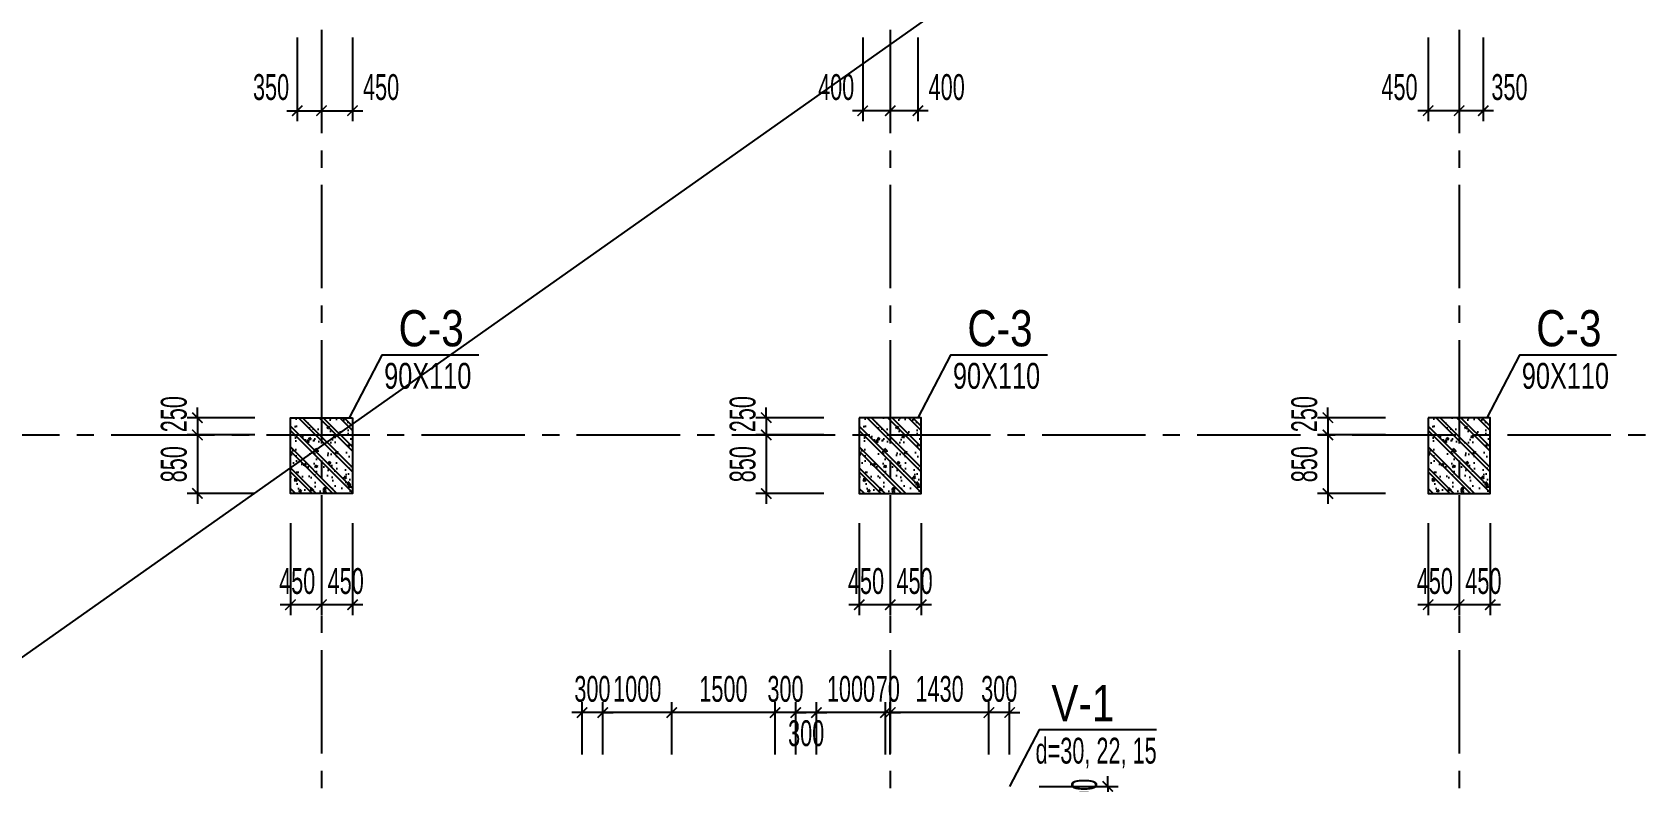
# Model space of a CAD drawing. Extents: x 1719887 to 1865417, y -150890 to 59748.
# Drawn here: x 1798976 to 1822391, y 10910 to 21782 of the extents above; entities that cross this region are included whole.
import ezdxf
from ezdxf.enums import TextEntityAlignment as Align

# ---------------------------------------------------------------- set-up
doc = ezdxf.new("R2010")
doc.units = 0
doc.header["$LTSCALE"] = 1000
doc.header["$MEASUREMENT"] = 0
doc.header["$PDMODE"] = 3
doc.linetypes.add('CENTER2', pattern=[1.125, 0.75, -0.125, 0.125, -0.125])
doc.layers.get('0').update_dxf_attribs({"linetype": 'CONTINUOUS'})
doc.layers.get('Defpoints').update_dxf_attribs({"linetype": 'CONTINUOUS'})
for name, color, linetype in [('CDC.01.AXIS', 160, 'CENTER2'), ('CDC.02.DIM', 1, 'CONTINUOUS'), ('CDC.05.STEEL', 4, 'CONTINUOUS'), ('CDC.06.TEXT', 2, 'CONTINUOUS'), ('CDC.10.HATCH', 9, 'CONTINUOUS'), ('CDC.11.NOTE', 8, 'CONTINUOUS')]:
    doc.layers.add(name, color=color, linetype=linetype)
doc.layers.add('KCS_Plotter', color=11, linetype='CONTINUOUS', plot=False)
doc.styles.add('ARIAL', font='arial.ttf', dxfattribs={"width": 0.6})
doc.dimstyles.new('D150', dxfattribs={"dimscale": 150, "dimtxt": 2.5, "dimasz": 1, "dimexe": 1, "dimexo": 0, "dimgap": 1, "dimtad": 1, "dimdec": 0, "dimdsep": 46, "dimtxsty": 'ARIAL', "dimblk": 'ARCHTICK', "dimcen": 1, "dimdle": 1, "dimclrd": 1, "dimclre": 1, "dimclrt": 2, "dimadec": 0, "dimazin": 0, "dimtfac": 0.00072, "dimtdec": 0, "dimtix": 1, "dimtmove": 2, "dimatfit": 3, "dimldrblk": 'ARCHTICK', "dimfxl": 1, "dimtolj": 1, "dimlwd": -1, "dimlwe": -1, "dimarcsym": 0})

# ---------------------------------------------------------------- blocks, each defined once
blk = doc.blocks.new('TH1')
at = {"layer": 'CDC.10.HATCH'}
h = blk.add_hatch(dxfattribs=at)
h.set_pattern_fill('CHAU-01', color=256, scale=50, style=0, pattern_type=2)
h.set_pattern_definition([(130, (3571359.47, 0), (-358.63009, -31.376067), [37.5, -412.5]), (185, (3571359.47, 0), (69.37567, 376.09607), [30, -330]), (79.5486, (3571329.6, -2.6), (-289.25469, 344.71977), [31.870095, -350.571056]), (133.8158, (3571359.47, 100), (-533.62052, -82.75951), [56.25, -618.75]), (83.3644, (3571315, 93.1), (-467.33135, 487.05894), [47.80514, -525.8565]), (188.8158, (3571359.47, 100), (-467.33097, 487.0593), [45, -495]), (159, (3571309.47, 75), (-298.453526, -201.309445), [37.5, -412.5]), (214, (3571309.47, 75), (-121.657666, 362.57502), [30, -330]), (108.5486, (3571284.6, 58.22), (-420.111314, 161.26525), [31.870095, -350.571056]), (142.5, (3571359.47, 0), (-6.079928, 166.446927), [0, -326, 0, -335, 0, -331.25]), (172.5, (3571359.47, 0), (-131.534769, 197.205856), [0, -191, 0, -318.5, 0, -126.25]), (212.5, (3571470.97, 0), (-266.911218, -11.277436), [0, -125, 0, -390, 0, -517.5]), (222.5, (3571520.97, 0), (-291.593085, 50.05249), [0, -162.5, 0, -259, 0, -367.5]), (135, (3571359.47, 0), (150.26019, 150.26019), []), (135, (3571359.47, 61.25), (150.26019, 150.26019), [])])
h.paths.add_polyline_path([(1805930, -79898), (1806380, -79898), (1806380, -80148), (1805930, -80148)])
h.paths.add_polyline_path([(1805930, -80148), (1806380, -80148), (1806380, -80998), (1805930, -80998)])
h.paths.add_polyline_path([(1805480, -80148), (1805930, -80148), (1805930, -80998), (1805480, -80998)])
h.paths.add_polyline_path([(1805480, -79898), (1805930, -79898), (1805930, -80148), (1805480, -80148)])
h = blk.add_hatch(dxfattribs=at)
h.set_pattern_fill('CHAU-01', color=256, scale=50, style=0, pattern_type=2)
h.set_pattern_definition([(130, (3579609.47, 0), (-358.63009, -31.376067), [37.5, -412.5]), (185, (3579609.47, 0), (69.37567, 376.09607), [30, -330]), (79.5486, (3579579.6, -2.6), (-289.25469, 344.71977), [31.870095, -350.571056]), (133.8158, (3579609.47, 100), (-533.62052, -82.75951), [56.25, -618.75]), (83.3644, (3579565, 93.1), (-467.33135, 487.05894), [47.80514, -525.8565]), (188.8158, (3579609.47, 100), (-467.33097, 487.0593), [45, -495]), (159, (3579559.47, 75), (-298.453526, -201.309445), [37.5, -412.5]), (214, (3579559.47, 75), (-121.657666, 362.57502), [30, -330]), (108.5486, (3579534.6, 58.22), (-420.111314, 161.26525), [31.870095, -350.571056]), (142.5, (3579609.47, 0), (-6.079928, 166.446927), [0, -326, 0, -335, 0, -331.25]), (172.5, (3579609.47, 0), (-131.534769, 197.205856), [0, -191, 0, -318.5, 0, -126.25]), (212.5, (3579720.97, 0), (-266.911218, -11.277436), [0, -125, 0, -390, 0, -517.5]), (222.5, (3579770.97, 0), (-291.593085, 50.05249), [0, -162.5, 0, -259, 0, -367.5]), (135, (3579609.47, 0), (150.26019, 150.26019), []), (135, (3579609.47, 61.25), (150.26019, 150.26019), [])])
h.paths.add_polyline_path([(1814180, -79898), (1814630, -79898), (1814630, -80148), (1814180, -80148)])
h.paths.add_polyline_path([(1814180, -80148), (1814630, -80148), (1814630, -80998), (1814180, -80998)])
h.paths.add_polyline_path([(1813730, -80148), (1814180, -80148), (1814180, -80998), (1813730, -80998)])
h.paths.add_polyline_path([(1813730, -79898), (1814180, -79898), (1814180, -80148), (1813730, -80148)])
h = blk.add_hatch(dxfattribs=at)
h.set_pattern_fill('CHAU-01', color=256, scale=50, style=0, pattern_type=2)
h.set_pattern_definition([(130, (3587859.47, 0), (-358.63009, -31.376067), [37.5, -412.5]), (185, (3587859.47, 0), (69.37567, 376.09607), [30, -330]), (79.5486, (3587829.6, -2.6), (-289.25469, 344.71977), [31.870095, -350.571056]), (133.8158, (3587859.47, 100), (-533.62052, -82.75951), [56.25, -618.75]), (83.3644, (3587815, 93.1), (-467.33135, 487.05894), [47.80514, -525.8565]), (188.8158, (3587859.47, 100), (-467.33097, 487.0593), [45, -495]), (159, (3587809.47, 75), (-298.453526, -201.309445), [37.5, -412.5]), (214, (3587809.47, 75), (-121.657666, 362.57502), [30, -330]), (108.5486, (3587784.6, 58.22), (-420.111314, 161.26525), [31.870095, -350.571056]), (142.5, (3587859.47, 0), (-6.079928, 166.446927), [0, -326, 0, -335, 0, -331.25]), (172.5, (3587859.47, 0), (-131.534769, 197.205856), [0, -191, 0, -318.5, 0, -126.25]), (212.5, (3587970.97, 0), (-266.911218, -11.277436), [0, -125, 0, -390, 0, -517.5]), (222.5, (3588020.97, 0), (-291.593085, 50.05249), [0, -162.5, 0, -259, 0, -367.5]), (135, (3587859.47, 0), (150.26019, 150.26019), []), (135, (3587859.47, 61.25), (150.26019, 150.26019), [])])
h.paths.add_polyline_path([(1822430, -79898), (1822880, -79898), (1822880, -80148), (1822430, -80148)])
h.paths.add_polyline_path([(1822430, -80148), (1822880, -80148), (1822880, -80998), (1822430, -80998)])
h.paths.add_polyline_path([(1821980, -80148), (1822430, -80148), (1822430, -80998), (1821980, -80998)])
h.paths.add_polyline_path([(1821980, -79898), (1822430, -79898), (1822430, -80148), (1821980, -80148)])
at = {"layer": 'CDC.01.AXIS', "ltscale": 2}
for p, q in [((1805930, -63021), (1805930, -119734)), ((1814180, -63021), (1814180, -119734)), ((1822430, -63021), (1822430, -119734)), ((1733131, -80148), (1840145, -80148))]:
    blk.add_line(p, q, dxfattribs=at)
at = {"layer": 'CDC.05.STEEL', "ltscale": 2000}
for points in [[(1806380, -79898), (1806380, -80998), (1805480, -80998), (1805480, -79898)], [(1813730, -79898), (1813730, -80998), (1814630, -80998), (1814630, -79898)], [(1821980, -79898), (1821980, -80998), (1822880, -80998), (1822880, -79898)]]:
    blk.add_lwpolyline(points, close=True, dxfattribs=at)
blk = doc.blocks.new('_ARCHTICK')
at = {"color": 0, "linetype": 'ByBlock', "const_width": 0.15}
blk.add_lwpolyline([(-0.5, -0.5), (0.5, 0.5)], dxfattribs=at)
blk = doc.blocks.new('*D490')
at = {"layer": 'CDC.02.DIM', "color": 1, "transparency": 16777216}
for p, q in [((1819670, 21707), (1819670, 20494)), ((1820020, 21707), (1820020, 20494)), ((1820170, 20644), (1819520, 20644))]:
    blk.add_line(p, q, dxfattribs=at)
at = {"layer": 'Defpoints', "color": 0, "transparency": 16777216}
for p in [(1819670, 21707), (1820020, 21707), (1819670, 20644)]:
    blk.add_point(p, dxfattribs=at)
at = {"layer": 'CDC.02.DIM', "color": 1, "transparency": 16777216, "xscale": 150, "yscale": 150, "zscale": 150, "rotation": 180}
blk.add_blockref('_ARCHTICK', (1819670, 20644), dxfattribs=at)
at = {"layer": 'CDC.02.DIM', "color": 1, "transparency": 16777216, "xscale": 150, "yscale": 150, "zscale": 150}
blk.add_blockref('_ARCHTICK', (1820020, 20644), dxfattribs=at)
at = {"layer": 'CDC.02.DIM', "color": 2, "transparency": 16777216, "insert": (1820400, 20985), "char_height": 375, "attachment_point": 5, "style": 'ARIAL'}
blk.add_mtext('\\A1;350', dxfattribs=at)
blk = doc.blocks.new('*D491')
at = {"layer": 'CDC.02.DIM', "color": 1, "transparency": 16777216}
for p, q in [((1819220, 21707), (1819220, 20494)), ((1819670, 21707), (1819670, 20494)), ((1819820, 20644), (1819070, 20644))]:
    blk.add_line(p, q, dxfattribs=at)
at = {"layer": 'Defpoints', "color": 0, "transparency": 16777216}
for p in [(1819220, 21707), (1819670, 21707), (1819220, 20644)]:
    blk.add_point(p, dxfattribs=at)
at = {"layer": 'CDC.02.DIM', "color": 1, "transparency": 16777216, "xscale": 150, "yscale": 150, "zscale": 150, "rotation": 180}
blk.add_blockref('_ARCHTICK', (1819220, 20644), dxfattribs=at)
at = {"layer": 'CDC.02.DIM', "color": 1, "transparency": 16777216, "xscale": 150, "yscale": 150, "zscale": 150}
blk.add_blockref('_ARCHTICK', (1819670, 20644), dxfattribs=at)
at = {"layer": 'CDC.02.DIM', "color": 2, "transparency": 16777216, "insert": (1818805, 20985), "char_height": 375, "attachment_point": 5, "style": 'ARIAL'}
blk.add_mtext('\\A1;450', dxfattribs=at)
blk = doc.blocks.new('*D492')
at = {"layer": 'CDC.02.DIM', "color": 1, "transparency": 16777216}
for p, q in [((1811420, 21707), (1811420, 20494)), ((1811820, 21707), (1811820, 20494)), ((1811970, 20644), (1811270, 20644))]:
    blk.add_line(p, q, dxfattribs=at)
at = {"layer": 'Defpoints', "color": 0, "transparency": 16777216}
for p in [(1811420, 21707), (1811820, 21707), (1811420, 20644)]:
    blk.add_point(p, dxfattribs=at)
at = {"layer": 'CDC.02.DIM', "color": 1, "transparency": 16777216, "xscale": 150, "yscale": 150, "zscale": 150, "rotation": 180}
blk.add_blockref('_ARCHTICK', (1811420, 20644), dxfattribs=at)
at = {"layer": 'CDC.02.DIM', "color": 1, "transparency": 16777216, "xscale": 150, "yscale": 150, "zscale": 150}
blk.add_blockref('_ARCHTICK', (1811820, 20644), dxfattribs=at)
at = {"layer": 'CDC.02.DIM', "color": 2, "transparency": 16777216, "insert": (1812238, 20985), "char_height": 375, "attachment_point": 5, "style": 'ARIAL'}
blk.add_mtext('\\A1;400', dxfattribs=at)
blk = doc.blocks.new('*D493')
at = {"layer": 'CDC.02.DIM', "color": 1, "transparency": 16777216}
for p, q in [((1811020, 21707), (1811020, 20494)), ((1811420, 21707), (1811420, 20494)), ((1811570, 20644), (1810870, 20644))]:
    blk.add_line(p, q, dxfattribs=at)
at = {"layer": 'Defpoints', "color": 0, "transparency": 16777216}
for p in [(1811020, 21707), (1811420, 21707), (1811020, 20644)]:
    blk.add_point(p, dxfattribs=at)
at = {"layer": 'CDC.02.DIM', "color": 1, "transparency": 16777216, "xscale": 150, "yscale": 150, "zscale": 150, "rotation": 180}
blk.add_blockref('_ARCHTICK', (1811020, 20644), dxfattribs=at)
at = {"layer": 'CDC.02.DIM', "color": 1, "transparency": 16777216, "xscale": 150, "yscale": 150, "zscale": 150}
blk.add_blockref('_ARCHTICK', (1811420, 20644), dxfattribs=at)
at = {"layer": 'CDC.02.DIM', "color": 2, "transparency": 16777216, "insert": (1810635, 20985), "char_height": 375, "attachment_point": 5, "style": 'ARIAL'}
blk.add_mtext('\\A1;400', dxfattribs=at)
blk = doc.blocks.new('*D497')
at = {"layer": 'CDC.02.DIM', "color": 1, "transparency": 16777216}
for p, q in [((1802820, 21707), (1802820, 20494)), ((1803170, 21707), (1803170, 20494)), ((1802670, 20644), (1803320, 20644))]:
    blk.add_line(p, q, dxfattribs=at)
at = {"layer": 'Defpoints', "color": 0, "transparency": 16777216}
for p in [(1802820, 21707), (1803170, 21707), (1803170, 20644)]:
    blk.add_point(p, dxfattribs=at)
at = {"layer": 'CDC.02.DIM', "color": 1, "transparency": 16777216, "xscale": 150, "yscale": 150, "zscale": 150, "rotation": 180}
blk.add_blockref('_ARCHTICK', (1802820, 20644), dxfattribs=at)
at = {"layer": 'CDC.02.DIM', "color": 1, "transparency": 16777216, "xscale": 150, "yscale": 150, "zscale": 150}
blk.add_blockref('_ARCHTICK', (1803170, 20644), dxfattribs=at)
at = {"layer": 'CDC.02.DIM', "color": 2, "transparency": 16777216, "insert": (1802439, 20985), "char_height": 375, "attachment_point": 5, "style": 'ARIAL'}
blk.add_mtext('\\A1;350', dxfattribs=at)
blk = doc.blocks.new('*D498')
at = {"layer": 'CDC.02.DIM', "color": 1, "transparency": 16777216}
for p, q in [((1803170, 21707), (1803170, 20494)), ((1803620, 21707), (1803620, 20494)), ((1803020, 20644), (1803770, 20644))]:
    blk.add_line(p, q, dxfattribs=at)
at = {"layer": 'Defpoints', "color": 0, "transparency": 16777216}
for p in [(1803170, 21707), (1803620, 21707), (1803620, 20644)]:
    blk.add_point(p, dxfattribs=at)
at = {"layer": 'CDC.02.DIM', "color": 1, "transparency": 16777216, "xscale": 150, "yscale": 150, "zscale": 150, "rotation": 180}
blk.add_blockref('_ARCHTICK', (1803170, 20644), dxfattribs=at)
at = {"layer": 'CDC.02.DIM', "color": 1, "transparency": 16777216, "xscale": 150, "yscale": 150, "zscale": 150}
blk.add_blockref('_ARCHTICK', (1803620, 20644), dxfattribs=at)
at = {"layer": 'CDC.02.DIM', "color": 2, "transparency": 16777216, "insert": (1804035, 20985), "char_height": 375, "attachment_point": 5, "style": 'ARIAL'}
blk.add_mtext('\\A1;450', dxfattribs=at)
blk = doc.blocks.new('*D518')
at = {"layer": 'CDC.02.DIM', "color": 1, "transparency": 16777216}
for p, q in [((1819670, 14659), (1819670, 13327)), ((1820120, 14659), (1820120, 13327)), ((1820270, 13477), (1819520, 13477))]:
    blk.add_line(p, q, dxfattribs=at)
at = {"layer": 'Defpoints', "color": 0, "transparency": 16777216}
for p in [(1819670, 14659), (1820120, 14659), (1819670, 13477)]:
    blk.add_point(p, dxfattribs=at)
at = {"layer": 'CDC.02.DIM', "color": 1, "transparency": 16777216, "xscale": 150, "yscale": 150, "zscale": 150, "rotation": 180}
blk.add_blockref('_ARCHTICK', (1819670, 13477), dxfattribs=at)
at = {"layer": 'CDC.02.DIM', "color": 1, "transparency": 16777216, "xscale": 150, "yscale": 150, "zscale": 150}
blk.add_blockref('_ARCHTICK', (1820120, 13477), dxfattribs=at)
at = {"layer": 'CDC.02.DIM', "color": 2, "transparency": 16777216, "insert": (1820022, 13819), "char_height": 375, "attachment_point": 5, "style": 'ARIAL'}
blk.add_mtext('\\A1;450', dxfattribs=at)
blk = doc.blocks.new('*D519')
at = {"layer": 'CDC.02.DIM', "color": 1, "transparency": 16777216}
for p, q in [((1819220, 14659), (1819220, 13327)), ((1819670, 14659), (1819670, 13327)), ((1819820, 13477), (1819070, 13477))]:
    blk.add_line(p, q, dxfattribs=at)
at = {"layer": 'Defpoints', "color": 0, "transparency": 16777216}
for p in [(1819220, 14659), (1819670, 14659), (1819220, 13477)]:
    blk.add_point(p, dxfattribs=at)
at = {"layer": 'CDC.02.DIM', "color": 1, "transparency": 16777216, "xscale": 150, "yscale": 150, "zscale": 150, "rotation": 180}
blk.add_blockref('_ARCHTICK', (1819220, 13477), dxfattribs=at)
at = {"layer": 'CDC.02.DIM', "color": 1, "transparency": 16777216, "xscale": 150, "yscale": 150, "zscale": 150}
blk.add_blockref('_ARCHTICK', (1819670, 13477), dxfattribs=at)
at = {"layer": 'CDC.02.DIM', "color": 2, "transparency": 16777216, "insert": (1819318, 13819), "char_height": 375, "attachment_point": 5, "style": 'ARIAL'}
blk.add_mtext('\\A1;450', dxfattribs=at)
blk = doc.blocks.new('*D520')
at = {"layer": 'CDC.02.DIM', "color": 1, "transparency": 16777216}
for p, q in [((1811420, 14659), (1811420, 13327)), ((1811870, 14659), (1811870, 13327)), ((1812020, 13477), (1811270, 13477))]:
    blk.add_line(p, q, dxfattribs=at)
at = {"layer": 'Defpoints', "color": 0, "transparency": 16777216}
for p in [(1811420, 14659), (1811870, 14659), (1811420, 13477)]:
    blk.add_point(p, dxfattribs=at)
at = {"layer": 'CDC.02.DIM', "color": 1, "transparency": 16777216, "xscale": 150, "yscale": 150, "zscale": 150, "rotation": 180}
blk.add_blockref('_ARCHTICK', (1811420, 13477), dxfattribs=at)
at = {"layer": 'CDC.02.DIM', "color": 1, "transparency": 16777216, "xscale": 150, "yscale": 150, "zscale": 150}
blk.add_blockref('_ARCHTICK', (1811870, 13477), dxfattribs=at)
at = {"layer": 'CDC.02.DIM', "color": 2, "transparency": 16777216, "insert": (1811772, 13819), "char_height": 375, "attachment_point": 5, "style": 'ARIAL'}
blk.add_mtext('\\A1;450', dxfattribs=at)
blk = doc.blocks.new('*D521')
at = {"layer": 'CDC.02.DIM', "color": 1, "transparency": 16777216}
for p, q in [((1810970, 14659), (1810970, 13327)), ((1811420, 14659), (1811420, 13327)), ((1811570, 13477), (1810820, 13477))]:
    blk.add_line(p, q, dxfattribs=at)
at = {"layer": 'Defpoints', "color": 0, "transparency": 16777216}
for p in [(1810970, 14659), (1811420, 14659), (1810970, 13477)]:
    blk.add_point(p, dxfattribs=at)
at = {"layer": 'CDC.02.DIM', "color": 1, "transparency": 16777216, "xscale": 150, "yscale": 150, "zscale": 150, "rotation": 180}
blk.add_blockref('_ARCHTICK', (1810970, 13477), dxfattribs=at)
at = {"layer": 'CDC.02.DIM', "color": 1, "transparency": 16777216, "xscale": 150, "yscale": 150, "zscale": 150}
blk.add_blockref('_ARCHTICK', (1811420, 13477), dxfattribs=at)
at = {"layer": 'CDC.02.DIM', "color": 2, "transparency": 16777216, "insert": (1811068, 13819), "char_height": 375, "attachment_point": 5, "style": 'ARIAL'}
blk.add_mtext('\\A1;450', dxfattribs=at)
blk = doc.blocks.new('*D522')
at = {"layer": 'CDC.02.DIM', "color": 1, "transparency": 16777216}
for p, q in [((1803170, 14659), (1803170, 13327)), ((1803620, 14659), (1803620, 13327)), ((1803770, 13477), (1803020, 13477))]:
    blk.add_line(p, q, dxfattribs=at)
at = {"layer": 'Defpoints', "color": 0, "transparency": 16777216}
for p in [(1803170, 14659), (1803620, 14659), (1803170, 13477)]:
    blk.add_point(p, dxfattribs=at)
at = {"layer": 'CDC.02.DIM', "color": 1, "transparency": 16777216, "xscale": 150, "yscale": 150, "zscale": 150, "rotation": 180}
blk.add_blockref('_ARCHTICK', (1803170, 13477), dxfattribs=at)
at = {"layer": 'CDC.02.DIM', "color": 1, "transparency": 16777216, "xscale": 150, "yscale": 150, "zscale": 150}
blk.add_blockref('_ARCHTICK', (1803620, 13477), dxfattribs=at)
at = {"layer": 'CDC.02.DIM', "color": 2, "transparency": 16777216, "insert": (1803522, 13819), "char_height": 375, "attachment_point": 5, "style": 'ARIAL'}
blk.add_mtext('\\A1;450', dxfattribs=at)
blk = doc.blocks.new('*D523')
at = {"layer": 'CDC.02.DIM', "color": 1, "transparency": 16777216}
for p, q in [((1802720, 14659), (1802720, 13327)), ((1803170, 14659), (1803170, 13327)), ((1803320, 13477), (1802570, 13477))]:
    blk.add_line(p, q, dxfattribs=at)
at = {"layer": 'Defpoints', "color": 0, "transparency": 16777216}
for p in [(1802720, 14659), (1803170, 14659), (1802720, 13477)]:
    blk.add_point(p, dxfattribs=at)
at = {"layer": 'CDC.02.DIM', "color": 1, "transparency": 16777216, "xscale": 150, "yscale": 150, "zscale": 150, "rotation": 180}
blk.add_blockref('_ARCHTICK', (1802720, 13477), dxfattribs=at)
at = {"layer": 'CDC.02.DIM', "color": 1, "transparency": 16777216, "xscale": 150, "yscale": 150, "zscale": 150}
blk.add_blockref('_ARCHTICK', (1803170, 13477), dxfattribs=at)
at = {"layer": 'CDC.02.DIM', "color": 2, "transparency": 16777216, "insert": (1802818, 13819), "char_height": 375, "attachment_point": 5, "style": 'ARIAL'}
blk.add_mtext('\\A1;450', dxfattribs=at)
blk = doc.blocks.new('*D728')
at = {"layer": 'CDC.02.DIM', "color": 1, "transparency": 16777216}
for p, q in [((1812850, 11303), (1812850, 12063)), ((1813150, 11303), (1813150, 12063)), ((1812850, 11913), (1812700, 11913)), ((1813150, 11913), (1812850, 11913)), ((1813150, 11913), (1813300, 11913))]:
    blk.add_line(p, q, dxfattribs=at)
at = {"layer": 'Defpoints', "color": 0, "transparency": 16777216}
for p in [(1812850, 11913), (1812850, 11303), (1813150, 11303)]:
    blk.add_point(p, dxfattribs=at)
at = {"layer": 'CDC.02.DIM', "color": 1, "transparency": 16777216, "xscale": 150, "yscale": 150, "zscale": 150}
blk.add_blockref('_ARCHTICK', (1812850, 11913), dxfattribs=at)
at = {"layer": 'CDC.02.DIM', "color": 1, "transparency": 16777216, "xscale": 150, "yscale": 150, "zscale": 150, "rotation": 180}
blk.add_blockref('_ARCHTICK', (1813150, 11913), dxfattribs=at)
at = {"layer": 'CDC.02.DIM', "color": 2, "transparency": 16777216, "insert": (1813000, 12254), "char_height": 375, "attachment_point": 5, "style": 'ARIAL'}
blk.add_mtext('\\A1;300', dxfattribs=at)
blk = doc.blocks.new('*D729')
at = {"layer": 'CDC.02.DIM', "color": 1, "transparency": 16777216}
for p, q in [((1811420, 11303), (1811420, 12063)), ((1812850, 11303), (1812850, 12063)), ((1813000, 11913), (1811270, 11913))]:
    blk.add_line(p, q, dxfattribs=at)
at = {"layer": 'Defpoints', "color": 0, "transparency": 16777216}
for p in [(1811420, 11913), (1811420, 11303), (1812850, 11303)]:
    blk.add_point(p, dxfattribs=at)
at = {"layer": 'CDC.02.DIM', "color": 1, "transparency": 16777216, "xscale": 150, "yscale": 150, "zscale": 150, "rotation": 180}
blk.add_blockref('_ARCHTICK', (1811420, 11913), dxfattribs=at)
at = {"layer": 'CDC.02.DIM', "color": 1, "transparency": 16777216, "xscale": 150, "yscale": 150, "zscale": 150}
blk.add_blockref('_ARCHTICK', (1812850, 11913), dxfattribs=at)
at = {"layer": 'CDC.02.DIM', "color": 2, "transparency": 16777216, "insert": (1812135, 12254), "char_height": 375, "attachment_point": 5, "style": 'ARIAL'}
blk.add_mtext('\\A1;1430', dxfattribs=at)
blk = doc.blocks.new('*D730')
at = {"layer": 'CDC.02.DIM', "color": 1, "transparency": 16777216}
for p, q in [((1811350, 11303), (1811350, 12063)), ((1811420, 11303), (1811420, 12063)), ((1811350, 11913), (1811200, 11913)), ((1811420, 11913), (1811350, 11913)), ((1811420, 11913), (1811570, 11913))]:
    blk.add_line(p, q, dxfattribs=at)
at = {"layer": 'Defpoints', "color": 0, "transparency": 16777216}
for p in [(1811350, 11913), (1811350, 11303), (1811420, 11303)]:
    blk.add_point(p, dxfattribs=at)
at = {"layer": 'CDC.02.DIM', "color": 1, "transparency": 16777216, "xscale": 150, "yscale": 150, "zscale": 150}
blk.add_blockref('_ARCHTICK', (1811350, 11913), dxfattribs=at)
at = {"layer": 'CDC.02.DIM', "color": 1, "transparency": 16777216, "xscale": 150, "yscale": 150, "zscale": 150, "rotation": 180}
blk.add_blockref('_ARCHTICK', (1811420, 11913), dxfattribs=at)
at = {"layer": 'CDC.02.DIM', "color": 2, "transparency": 16777216, "insert": (1811385, 12254), "char_height": 375, "attachment_point": 5, "style": 'ARIAL'}
blk.add_mtext('\\A1;70', dxfattribs=at)
blk = doc.blocks.new('*D731')
at = {"layer": 'CDC.02.DIM', "color": 1, "transparency": 16777216}
for p, q in [((1810350, 11303), (1810350, 12063)), ((1811350, 11303), (1811350, 12063)), ((1811500, 11913), (1810200, 11913))]:
    blk.add_line(p, q, dxfattribs=at)
at = {"layer": 'Defpoints', "color": 0, "transparency": 16777216}
for p in [(1810350, 11913), (1810350, 11303), (1811350, 11303)]:
    blk.add_point(p, dxfattribs=at)
at = {"layer": 'CDC.02.DIM', "color": 1, "transparency": 16777216, "xscale": 150, "yscale": 150, "zscale": 150, "rotation": 180}
blk.add_blockref('_ARCHTICK', (1810350, 11913), dxfattribs=at)
at = {"layer": 'CDC.02.DIM', "color": 1, "transparency": 16777216, "xscale": 150, "yscale": 150, "zscale": 150}
blk.add_blockref('_ARCHTICK', (1811350, 11913), dxfattribs=at)
at = {"layer": 'CDC.02.DIM', "color": 2, "transparency": 16777216, "insert": (1810850, 12254), "char_height": 375, "attachment_point": 5, "style": 'ARIAL'}
blk.add_mtext('\\A1;1000', dxfattribs=at)
blk = doc.blocks.new('*D732')
at = {"layer": 'CDC.02.DIM', "color": 1, "transparency": 16777216}
for p, q in [((1810050, 11303), (1810050, 12063)), ((1810350, 11303), (1810350, 12063)), ((1810050, 11913), (1809900, 11913)), ((1810350, 11913), (1810050, 11913)), ((1810350, 11913), (1810500, 11913))]:
    blk.add_line(p, q, dxfattribs=at)
at = {"layer": 'Defpoints', "color": 0, "transparency": 16777216}
for p in [(1810050, 11913), (1810050, 11303), (1810350, 11303)]:
    blk.add_point(p, dxfattribs=at)
at = {"layer": 'CDC.02.DIM', "color": 1, "transparency": 16777216, "xscale": 150, "yscale": 150, "zscale": 150}
blk.add_blockref('_ARCHTICK', (1810050, 11913), dxfattribs=at)
at = {"layer": 'CDC.02.DIM', "color": 1, "transparency": 16777216, "xscale": 150, "yscale": 150, "zscale": 150, "rotation": 180}
blk.add_blockref('_ARCHTICK', (1810350, 11913), dxfattribs=at)
at = {"layer": 'CDC.02.DIM', "color": 2, "transparency": 16777216, "insert": (1810200, 11611), "char_height": 375, "attachment_point": 5, "style": 'ARIAL'}
blk.add_mtext('\\A1;300', dxfattribs=at)
blk = doc.blocks.new('*D733')
at = {"layer": 'CDC.02.DIM', "color": 1, "transparency": 16777216}
for p, q in [((1809750, 11303), (1809750, 12063)), ((1810050, 11303), (1810050, 12063)), ((1809750, 11913), (1809600, 11913)), ((1810050, 11913), (1809750, 11913)), ((1810050, 11913), (1810200, 11913))]:
    blk.add_line(p, q, dxfattribs=at)
at = {"layer": 'Defpoints', "color": 0, "transparency": 16777216}
for p in [(1809750, 11913), (1809750, 11303), (1810050, 11303)]:
    blk.add_point(p, dxfattribs=at)
at = {"layer": 'CDC.02.DIM', "color": 1, "transparency": 16777216, "xscale": 150, "yscale": 150, "zscale": 150}
blk.add_blockref('_ARCHTICK', (1809750, 11913), dxfattribs=at)
at = {"layer": 'CDC.02.DIM', "color": 1, "transparency": 16777216, "xscale": 150, "yscale": 150, "zscale": 150, "rotation": 180}
blk.add_blockref('_ARCHTICK', (1810050, 11913), dxfattribs=at)
at = {"layer": 'CDC.02.DIM', "color": 2, "transparency": 16777216, "insert": (1809900, 12254), "char_height": 375, "attachment_point": 5, "style": 'ARIAL'}
blk.add_mtext('\\A1;300', dxfattribs=at)
blk = doc.blocks.new('*D734')
at = {"layer": 'CDC.02.DIM', "color": 1, "transparency": 16777216}
for p, q in [((1808250, 11303), (1808250, 12063)), ((1809750, 11303), (1809750, 12063)), ((1809900, 11913), (1808100, 11913))]:
    blk.add_line(p, q, dxfattribs=at)
at = {"layer": 'Defpoints', "color": 0, "transparency": 16777216}
for p in [(1808250, 11913), (1808250, 11303), (1809750, 11303)]:
    blk.add_point(p, dxfattribs=at)
at = {"layer": 'CDC.02.DIM', "color": 1, "transparency": 16777216, "xscale": 150, "yscale": 150, "zscale": 150, "rotation": 180}
blk.add_blockref('_ARCHTICK', (1808250, 11913), dxfattribs=at)
at = {"layer": 'CDC.02.DIM', "color": 1, "transparency": 16777216, "xscale": 150, "yscale": 150, "zscale": 150}
blk.add_blockref('_ARCHTICK', (1809750, 11913), dxfattribs=at)
at = {"layer": 'CDC.02.DIM', "color": 2, "transparency": 16777216, "insert": (1809000, 12254), "char_height": 375, "attachment_point": 5, "style": 'ARIAL'}
blk.add_mtext('\\A1;1500', dxfattribs=at)
blk = doc.blocks.new('*D735')
at = {"layer": 'CDC.02.DIM', "color": 1, "transparency": 16777216}
for p, q in [((1807250, 11303), (1807250, 12063)), ((1808250, 11303), (1808250, 12063)), ((1808400, 11913), (1807100, 11913))]:
    blk.add_line(p, q, dxfattribs=at)
at = {"layer": 'Defpoints', "color": 0, "transparency": 16777216}
for p in [(1807250, 11913), (1807250, 11303), (1808250, 11303)]:
    blk.add_point(p, dxfattribs=at)
at = {"layer": 'CDC.02.DIM', "color": 1, "transparency": 16777216, "xscale": 150, "yscale": 150, "zscale": 150, "rotation": 180}
blk.add_blockref('_ARCHTICK', (1807250, 11913), dxfattribs=at)
at = {"layer": 'CDC.02.DIM', "color": 1, "transparency": 16777216, "xscale": 150, "yscale": 150, "zscale": 150}
blk.add_blockref('_ARCHTICK', (1808250, 11913), dxfattribs=at)
at = {"layer": 'CDC.02.DIM', "color": 2, "transparency": 16777216, "insert": (1807750, 12254), "char_height": 375, "attachment_point": 5, "style": 'ARIAL'}
blk.add_mtext('\\A1;1000', dxfattribs=at)
blk = doc.blocks.new('*D736')
at = {"layer": 'CDC.02.DIM', "color": 1, "transparency": 16777216}
for p, q in [((1806950, 11303), (1806950, 12063)), ((1807250, 11303), (1807250, 12063)), ((1806950, 11913), (1806800, 11913)), ((1807250, 11913), (1806950, 11913)), ((1807250, 11913), (1807400, 11913))]:
    blk.add_line(p, q, dxfattribs=at)
at = {"layer": 'Defpoints', "color": 0, "transparency": 16777216}
for p in [(1806950, 11913), (1806950, 11303), (1807250, 11303)]:
    blk.add_point(p, dxfattribs=at)
at = {"layer": 'CDC.02.DIM', "color": 1, "transparency": 16777216, "xscale": 150, "yscale": 150, "zscale": 150}
blk.add_blockref('_ARCHTICK', (1806950, 11913), dxfattribs=at)
at = {"layer": 'CDC.02.DIM', "color": 1, "transparency": 16777216, "xscale": 150, "yscale": 150, "zscale": 150, "rotation": 180}
blk.add_blockref('_ARCHTICK', (1807250, 11913), dxfattribs=at)
at = {"layer": 'CDC.02.DIM', "color": 2, "transparency": 16777216, "insert": (1807100, 12254), "char_height": 375, "attachment_point": 5, "style": 'ARIAL'}
blk.add_mtext('\\A1;300', dxfattribs=at)
blk = doc.blocks.new('*D751')
at = {"layer": 'CDC.02.DIM', "color": 1, "transparency": 16777216}
for p, q in [((1818602, 16191), (1817617, 16191)), ((1817767, 16191), (1817767, 16341)), ((1817767, 16191), (1817767, 15941)), ((1818602, 15941), (1817617, 15941)), ((1817767, 15941), (1817767, 15791))]:
    blk.add_line(p, q, dxfattribs=at)
at = {"layer": 'Defpoints', "color": 0, "transparency": 16777216}
for p in [(1818602, 16191), (1817767, 15941), (1818602, 15941)]:
    blk.add_point(p, dxfattribs=at)
at = {"layer": 'CDC.02.DIM', "color": 1, "transparency": 16777216, "xscale": 150, "yscale": 150, "zscale": 150}
for p, rotation in [((1817767, 16191), 270), ((1817767, 15941), 90)]:
    blk.add_blockref('_ARCHTICK', p, dxfattribs=dict(at, rotation=rotation))
at = {"layer": 'CDC.02.DIM', "color": 2, "transparency": 16777216, "insert": (1817426, 16242), "char_height": 375, "attachment_point": 5, "rotation": 90, "style": 'ARIAL'}
blk.add_mtext('\\A1;250', dxfattribs=at)
blk = doc.blocks.new('*D752')
at = {"layer": 'CDC.02.DIM', "color": 1, "transparency": 16777216}
for p, q in [((1818602, 15941), (1817617, 15941)), ((1817767, 16091), (1817767, 14941)), ((1818602, 15091), (1817617, 15091))]:
    blk.add_line(p, q, dxfattribs=at)
at = {"layer": 'Defpoints', "color": 0, "transparency": 16777216}
for p in [(1818602, 15941), (1817767, 15091), (1818602, 15091)]:
    blk.add_point(p, dxfattribs=at)
at = {"layer": 'CDC.02.DIM', "color": 1, "transparency": 16777216, "xscale": 150, "yscale": 150, "zscale": 150}
for p, rotation in [((1817767, 15941), 90), ((1817767, 15091), 270)]:
    blk.add_blockref('_ARCHTICK', p, dxfattribs=dict(at, rotation=rotation))
at = {"layer": 'CDC.02.DIM', "color": 2, "transparency": 16777216, "insert": (1817426, 15516), "char_height": 375, "attachment_point": 5, "rotation": 90, "style": 'ARIAL'}
blk.add_mtext('\\A1;850', dxfattribs=at)
blk = doc.blocks.new('*D775')
at = {"layer": 'CDC.02.DIM', "color": 1, "transparency": 16777216}
for p, q in [((1802206, 16191), (1801221, 16191)), ((1801371, 16191), (1801371, 16341)), ((1801371, 16191), (1801371, 15941)), ((1802206, 15941), (1801221, 15941)), ((1801371, 15941), (1801371, 15791))]:
    blk.add_line(p, q, dxfattribs=at)
at = {"layer": 'Defpoints', "color": 0, "transparency": 16777216}
for p in [(1802206, 16191), (1801371, 15941), (1802206, 15941)]:
    blk.add_point(p, dxfattribs=at)
at = {"layer": 'CDC.02.DIM', "color": 1, "transparency": 16777216, "xscale": 150, "yscale": 150, "zscale": 150}
for p, rotation in [((1801371, 16191), 270), ((1801371, 15941), 90)]:
    blk.add_blockref('_ARCHTICK', p, dxfattribs=dict(at, rotation=rotation))
at = {"layer": 'CDC.02.DIM', "color": 2, "transparency": 16777216, "insert": (1801030, 16242), "char_height": 375, "attachment_point": 5, "rotation": 90, "style": 'ARIAL'}
blk.add_mtext('\\A1;250', dxfattribs=at)
blk = doc.blocks.new('*D776')
at = {"layer": 'CDC.02.DIM', "color": 1, "transparency": 16777216}
for p, q in [((1802206, 15941), (1801221, 15941)), ((1801371, 16091), (1801371, 14941)), ((1802206, 15091), (1801221, 15091))]:
    blk.add_line(p, q, dxfattribs=at)
at = {"layer": 'Defpoints', "color": 0, "transparency": 16777216}
for p in [(1802206, 15941), (1801371, 15091), (1802206, 15091)]:
    blk.add_point(p, dxfattribs=at)
at = {"layer": 'CDC.02.DIM', "color": 1, "transparency": 16777216, "xscale": 150, "yscale": 150, "zscale": 150}
for p, rotation in [((1801371, 15941), 90), ((1801371, 15091), 270)]:
    blk.add_blockref('_ARCHTICK', p, dxfattribs=dict(at, rotation=rotation))
at = {"layer": 'CDC.02.DIM', "color": 2, "transparency": 16777216, "insert": (1801030, 15516), "char_height": 375, "attachment_point": 5, "rotation": 90, "style": 'ARIAL'}
blk.add_mtext('\\A1;850', dxfattribs=at)
blk = doc.blocks.new('*D780')
at = {"layer": 'CDC.02.DIM', "color": 1, "transparency": 16777216}
for p, q in [((1810456, 16191), (1809471, 16191)), ((1809621, 16191), (1809621, 16341)), ((1809621, 16191), (1809621, 15941)), ((1810456, 15941), (1809471, 15941)), ((1809621, 15941), (1809621, 15791))]:
    blk.add_line(p, q, dxfattribs=at)
at = {"layer": 'Defpoints', "color": 0, "transparency": 16777216}
for p in [(1810456, 16191), (1809621, 15941), (1810456, 15941)]:
    blk.add_point(p, dxfattribs=at)
at = {"layer": 'CDC.02.DIM', "color": 1, "transparency": 16777216, "xscale": 150, "yscale": 150, "zscale": 150}
for p, rotation in [((1809621, 16191), 270), ((1809621, 15941), 90)]:
    blk.add_blockref('_ARCHTICK', p, dxfattribs=dict(at, rotation=rotation))
at = {"layer": 'CDC.02.DIM', "color": 2, "transparency": 16777216, "insert": (1809280, 16242), "char_height": 375, "attachment_point": 5, "rotation": 90, "style": 'ARIAL'}
blk.add_mtext('\\A1;250', dxfattribs=at)
blk = doc.blocks.new('*D781')
at = {"layer": 'CDC.02.DIM', "color": 1, "transparency": 16777216}
for p, q in [((1810456, 15941), (1809471, 15941)), ((1809621, 16091), (1809621, 14941)), ((1810456, 15091), (1809471, 15091))]:
    blk.add_line(p, q, dxfattribs=at)
at = {"layer": 'Defpoints', "color": 0, "transparency": 16777216}
for p in [(1810456, 15941), (1809621, 15091), (1810456, 15091)]:
    blk.add_point(p, dxfattribs=at)
at = {"layer": 'CDC.02.DIM', "color": 1, "transparency": 16777216, "xscale": 150, "yscale": 150, "zscale": 150}
for p, rotation in [((1809621, 15941), 90), ((1809621, 15091), 270)]:
    blk.add_blockref('_ARCHTICK', p, dxfattribs=dict(at, rotation=rotation))
at = {"layer": 'CDC.02.DIM', "color": 2, "transparency": 16777216, "insert": (1809280, 15516), "char_height": 375, "attachment_point": 5, "rotation": 90, "style": 'ARIAL'}
blk.add_mtext('\\A1;850', dxfattribs=at)
blk = doc.blocks.new('*D905')
at = {"layer": 'CDC.02.DIM', "color": 1, "transparency": 16777216}
for p, q in [((1813580, 10841), (1814725, 10841)), ((1814575, 10841), (1814575, 10991)), ((1814575, 10841), (1814575, 10541)), ((1813580, 10541), (1814725, 10541)), ((1814575, 10541), (1814575, 10391))]:
    blk.add_line(p, q, dxfattribs=at)
at = {"layer": 'Defpoints', "color": 0, "transparency": 16777216}
for p in [(1813580, 10841), (1813580, 10541), (1814575, 10541)]:
    blk.add_point(p, dxfattribs=at)
at = {"layer": 'CDC.02.DIM', "color": 1, "transparency": 16777216, "xscale": 150, "yscale": 150, "zscale": 150}
for p, rotation in [((1814575, 10841), 270), ((1814575, 10541), 90)]:
    blk.add_blockref('_ARCHTICK', p, dxfattribs=dict(at, rotation=rotation))
at = {"layer": 'CDC.02.DIM', "color": 2, "transparency": 16777216, "insert": (1814234, 10691), "char_height": 375, "attachment_point": 5, "rotation": 90, "style": 'ARIAL'}
blk.add_mtext('\\A1;300', dxfattribs=at)

msp = doc.modelspace()

# ---------------------------------------------------------------- linework, layer by layer
at = {"layer": 'CDC.11.NOTE'}
for points in [[(1805450.6, 17098.4), (1804045.8, 17098.4), (1803569.9, 16190.9)], [(1813700.1, 17098.4), (1812295.3, 17098.4), (1811819.4, 16190.9)], [(1821950.6, 17098.4), (1820545.8, 17098.4), (1820069.9, 16190.9)], [(1815279.1, 11660.5), (1813579.1, 11660.5), (1813149.9, 10840.5)]]:
    msp.add_lwpolyline(points, dxfattribs=at)
at = {"layer": 'KCS_Plotter'}
msp.add_line((1865416.7, 59748.5), (1719886.7, -43039.7), dxfattribs=at)

# ---------------------------------------------------------------- block references
at = {"layer": 'CDC.10.HATCH'}
msp.add_blockref('TH1', (-2759.9, 96088.6), dxfattribs=at)

# ---------------------------------------------------------------- texts
at = {"layer": 'CDC.06.TEXT', "style": 'ARIAL'}
for s, height, width, p in [('C-3', 525, 0.8, (1804761.6, 17488.5)), ('C-3', 525, 0.8, (1813011.1, 17488.5)), ('C-3', 525, 0.8, (1821261.6, 17488.5)), ('90X110', 375, 0.7, (1804711.7, 16798.3)), ('90X110', 375, 0.7, (1812961.1, 16798.3)), ('90X110', 375, 0.7, (1821211.7, 16798.3)), ('V-1', 525, 0.8, (1814213.4, 12050.6)), ('d=30, 22, 15', 375, 0.6, (1814405.1, 11360.4))]:
    msp.add_text(s, height=height, dxfattribs=dict(at, width=width)).set_placement(p, align=Align.MIDDLE_CENTER)

# ---------------------------------------------------------------- dimensions: what is measured, and where the dimension line sits
at = {"layer": 'CDC.02.DIM'}
for base, p1, p2, picture, middle in [((1803169.9, 20643.8), (1802819.9, 21706.8), (1803169.9, 21706.8), '*D497', (1802439.4, 20985.4)), ((1803619.9, 20643.8), (1803169.9, 21706.8), (1803619.9, 21706.8), '*D498', (1804034.9, 20985.3))]:
    dim = msp.add_linear_dim(base=base, p1=p1, p2=p2, dimstyle='D150', dxfattribs=at)
    dim.commit()
    dim.dimension.update_dxf_attribs({"geometry": picture, "text_midpoint": middle, "dimtype": 160})
for base, p1, p2, angle, picture, middle in [((1811019.9, 20643.8), (1811419.9, 21706.8), (1811019.9, 21706.8), 180, '*D493', (1810634.7, 20985.3)), ((1811419.9, 20643.8), (1811819.9, 21706.8), (1811419.9, 21706.8), 180, '*D492', (1812238.2, 20985.3)), ((1819219.8, 20643.8), (1819669.9, 21706.8), (1819219.8, 21706.8), 180, '*D491', (1818804.9, 20985.3)), ((1819669.9, 20643.8), (1820019.8, 21706.8), (1819669.9, 21706.8), 180, '*D490', (1820400.3, 20985.4)), ((1801371.3, 15940.9), (1802206, 16190.9), (1802206, 15940.9), 90, '*D775', (1801029.8, 16242.2)), ((1809621.3, 15940.9), (1810456, 16190.9), (1810456, 15940.9), 90, '*D780', (1809279.8, 16242.2)), ((1817767.5, 15940.9), (1818602.2, 16190.9), (1818602.2, 15940.9), 90, '*D751', (1817426, 16242.2)), ((1802719.9, 13477.2), (1803169.9, 14658.8), (1802719.9, 14658.8), 180, '*D523', (1802817.7, 13818.7)), ((1803169.9, 13477.2), (1803619.9, 14658.8), (1803169.9, 14658.8), 180, '*D522', (1803522, 13818.7)), ((1810969.9, 13477.2), (1811419.9, 14658.8), (1810969.9, 14658.8), 180, '*D521', (1811067.7, 13818.7)), ((1811419.9, 13477.2), (1811869.9, 14658.8), (1811419.9, 14658.8), 180, '*D520', (1811772, 13818.7)), ((1819219.9, 13477.2), (1819669.9, 14658.8), (1819219.9, 14658.8), 180, '*D519', (1819317.7, 13818.7)), ((1819669.9, 13477.2), (1820119.9, 14658.8), (1819669.9, 14658.8), 180, '*D518', (1820022, 13818.7)), ((1810049.9, 11912.5), (1810349.9, 11303.3), (1810049.9, 11303.3), 180, '*D732', (1810199.9, 11610.8))]:
    dim = msp.add_linear_dim(base=base, p1=p1, p2=p2, angle=angle, dimstyle='D150', dxfattribs=at)
    dim.commit()
    dim.dimension.update_dxf_attribs({"geometry": picture, "text_midpoint": middle, "dimtype": 160})
for base, p1, p2, angle, picture, middle in [((1801371.3, 15090.9), (1802206, 15940.9), (1802206, 15090.9), 90, '*D776', (1801029.8, 15515.9)), ((1809621.3, 15090.9), (1810456, 15940.9), (1810456, 15090.9), 90, '*D781', (1809279.8, 15515.9)), ((1817767.5, 15090.9), (1818602.2, 15940.9), (1818602.2, 15090.9), 90, '*D752', (1817426, 15515.9)), ((1806949.9, 11912.5), (1807249.9, 11303.3), (1806949.9, 11303.3), 180, '*D736', (1807099.9, 12254.1)), ((1807249.9, 11912.5), (1808249.9, 11303.3), (1807249.9, 11303.3), 180, '*D735', (1807749.9, 12254)), ((1808249.9, 11912.5), (1809749.9, 11303.3), (1808249.9, 11303.3), 180, '*D734', (1808999.9, 12254)), ((1809749.9, 11912.5), (1810049.9, 11303.3), (1809749.9, 11303.3), 180, '*D733', (1809899.9, 12254.1)), ((1810349.9, 11912.5), (1811349.9, 11303.3), (1810349.9, 11303.3), 180, '*D731', (1810849.9, 12254)), ((1811349.9, 11912.5), (1811419.9, 11303.3), (1811349.9, 11303.3), 180, '*D730', (1811384.9, 12254)), ((1811419.9, 11912.5), (1812849.9, 11303.3), (1811419.9, 11303.3), 180, '*D729', (1812134.9, 12254.1)), ((1812849.9, 11912.5), (1813149.9, 11303.3), (1812849.9, 11303.3), 180, '*D728', (1812999.9, 12254.1)), ((1814575.3, 10540.8), (1813580.5, 10840.8), (1813580.5, 10540.8), 90, '*D905', (1814233.7, 10690.8))]:
    dim = msp.add_linear_dim(base=base, p1=p1, p2=p2, angle=angle, dimstyle='D150', dxfattribs=at)
    dim.commit()
    dim.dimension.update_dxf_attribs({"geometry": picture, "text_midpoint": middle})

doc.saveas('drawing.dxf')
